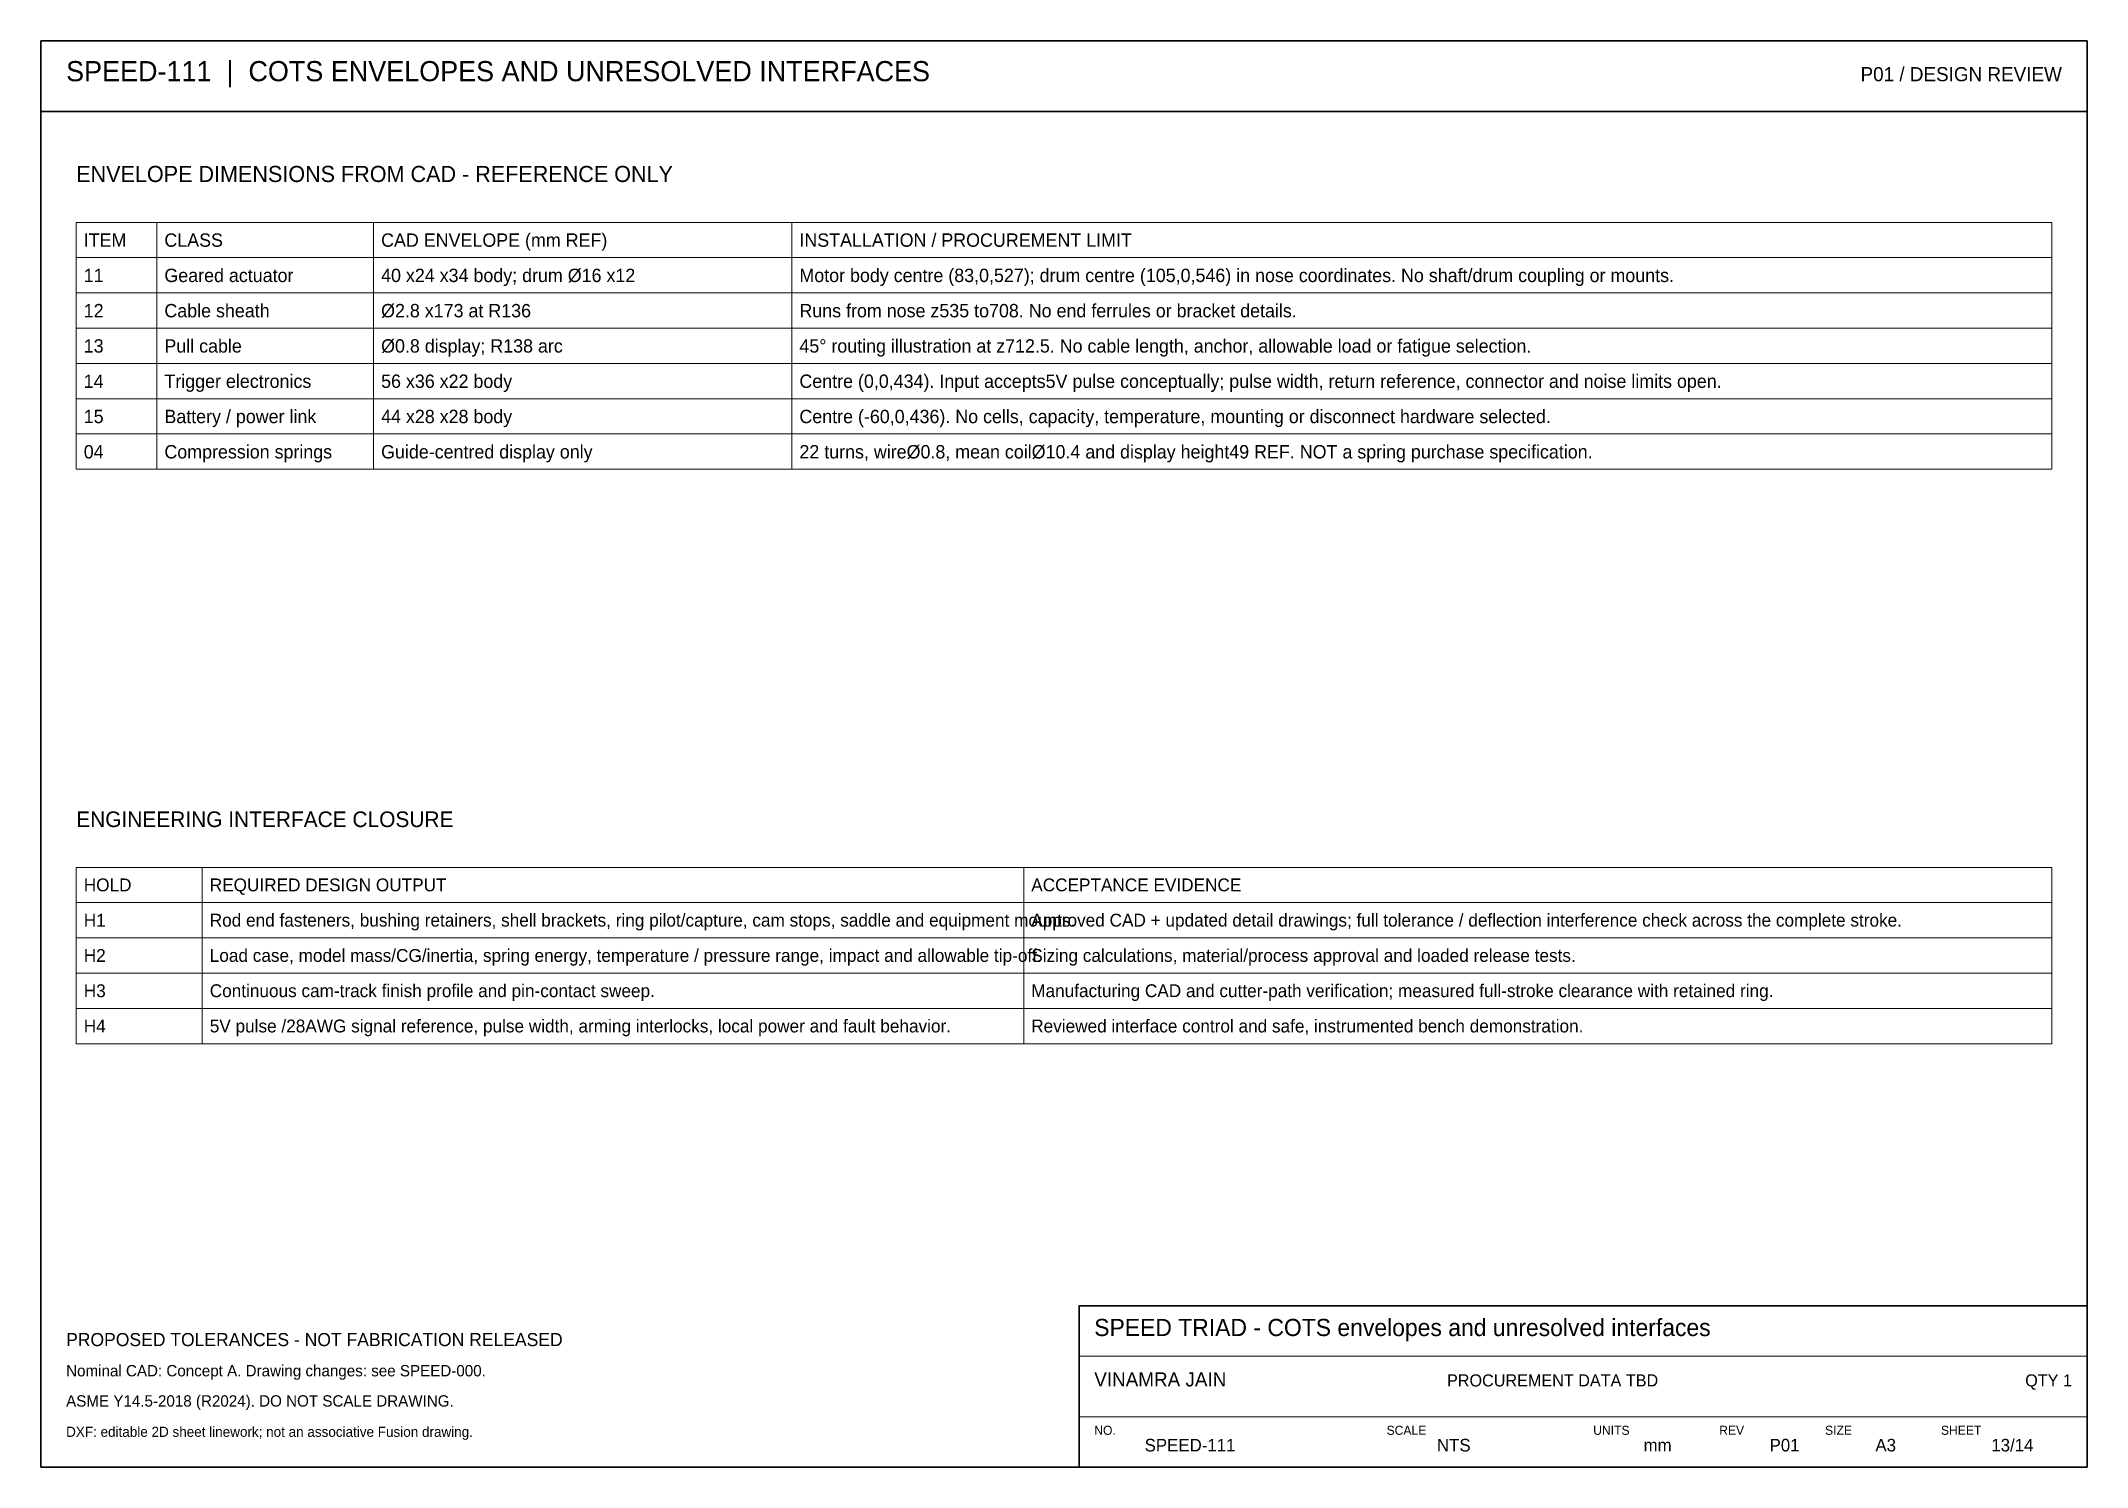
# Model space of a CAD drawing. Header units: millimetres. Extents: x 7 to 413, y 7 to 290.
import ezdxf
from ezdxf.enums import TextEntityAlignment as Align

# ---------------------------------------------------------------- set-up
doc = ezdxf.new("R2010")
doc.units = ezdxf.units.MM
for name, color, linetype, lineweight in [('BORDER', 7, 'Continuous', 30), ('DIM', 7, 'Continuous', 15), ('NOTES', 7, 'Continuous', 18)]:
    doc.layers.add(name, color=color, linetype=linetype, lineweight=lineweight)

msp = doc.modelspace()

# ---------------------------------------------------------------- linework, layer by layer
at = {"layer": 'BORDER'}
msp.add_line((7, 276), (413, 276), dxfattribs=at)
for points in [[(7, 7), (413, 7), (413, 290), (7, 290)], [(213, 7), (413, 7), (413, 39), (213, 39)]]:
    msp.add_lwpolyline(points, close=True, dxfattribs=at)
at = {"layer": 'DIM'}
for p, q in [((30, 247), (30, 254)), ((73, 247), (73, 254)), ((156, 247), (156, 254)), ((30, 240), (30, 247)), ((73, 240), (73, 247)), ((156, 240), (156, 247)), ((30, 233), (30, 240)), ((73, 233), (73, 240)), ((156, 233), (156, 240)), ((30, 226), (30, 233)), ((73, 226), (73, 233)), ((156, 226), (156, 233)), ((30, 219), (30, 226)), ((73, 219), (73, 226)), ((156, 219), (156, 226)), ((30, 212), (30, 219)), ((73, 212), (73, 219)), ((156, 212), (156, 219)), ((30, 205), (30, 212)), ((73, 205), (73, 212)), ((156, 205), (156, 212)), ((39, 119), (39, 126)), ((202, 119), (202, 126)), ((39, 112), (39, 119)), ((202, 112), (202, 119)), ((39, 105), (39, 112)), ((202, 105), (202, 112)), ((39, 98), (39, 105)), ((202, 98), (202, 105)), ((39, 91), (39, 98)), ((202, 91), (202, 98)), ((213, 29), (413, 29)), ((213, 17), (413, 17))]:
    msp.add_line(p, q, dxfattribs=at)
for points in [[(14, 247), (406, 247), (406, 254), (14, 254)], [(14, 240), (406, 240), (406, 247), (14, 247)], [(14, 233), (406, 233), (406, 240), (14, 240)], [(14, 226), (406, 226), (406, 233), (14, 233)], [(14, 219), (406, 219), (406, 226), (14, 226)], [(14, 212), (406, 212), (406, 219), (14, 219)], [(14, 205), (406, 205), (406, 212), (14, 212)], [(14, 119), (406, 119), (406, 126), (14, 126)], [(14, 112), (406, 112), (406, 119), (14, 119)], [(14, 105), (406, 105), (406, 112), (14, 112)], [(14, 98), (406, 98), (406, 105), (14, 105)], [(14, 91), (406, 91), (406, 98), (14, 98)]]:
    msp.add_lwpolyline(points, close=True, dxfattribs=at)

# ---------------------------------------------------------------- texts
at = {"layer": 'NOTES'}
for s, height, p in [('SPEED-111  |  COTS ENVELOPES AND UNRESOLVED INTERFACES', 4, (12, 282)), ('ENVELOPE DIMENSIONS FROM CAD - REFERENCE ONLY', 3.2, (14, 262)), ('ITEM', 2.65, (15.5, 249.15)), ('CLASS', 2.65, (31.5, 249.15)), ('CAD ENVELOPE (mm REF)', 2.65, (74.5, 249.15)), ('INSTALLATION / PROCUREMENT LIMIT', 2.65, (157.5, 249.15)), ('11', 2.65, (15.5, 242.15)), ('Geared actuator', 2.65, (31.5, 242.15)), ('40 x24 x34 body; drum Ø16 x12', 2.65, (74.5, 242.15)), ('Motor body centre (83,0,527); drum centre (105,0,546) in nose coordinates. No shaft/drum coupling or mounts.', 2.65, (157.5, 242.15)), ('12', 2.65, (15.5, 235.15)), ('Cable sheath', 2.65, (31.5, 235.15)), ('Ø2.8 x173 at R136', 2.65, (74.5, 235.15)), ('Runs from nose z535 to708. No end ferrules or bracket details.', 2.65, (157.5, 235.15)), ('13', 2.65, (15.5, 228.15)), ('Pull cable', 2.65, (31.5, 228.15)), ('Ø0.8 display; R138 arc', 2.65, (74.5, 228.15)), ('45° routing illustration at z712.5. No cable length, anchor, allowable load or fatigue selection.', 2.65, (157.5, 228.15)), ('14', 2.65, (15.5, 221.15)), ('Trigger electronics', 2.65, (31.5, 221.15)), ('56 x36 x22 body', 2.65, (74.5, 221.15)), ('Centre (0,0,434). Input accepts5V pulse conceptually; pulse width, return reference, connector and noise limits open.', 2.65, (157.5, 221.15)), ('15', 2.65, (15.5, 214.15)), ('Battery / power link', 2.65, (31.5, 214.15)), ('44 x28 x28 body', 2.65, (74.5, 214.15)), ('Centre (-60,0,436). No cells, capacity, temperature, mounting or disconnect hardware selected.', 2.65, (157.5, 214.15)), ('04', 2.65, (15.5, 207.15)), ('Compression springs', 2.65, (31.5, 207.15)), ('Guide-centred display only', 2.65, (74.5, 207.15)), ('22 turns, wireØ0.8, mean coilØ10.4 and display height49 REF. NOT a spring purchase specification.', 2.65, (157.5, 207.15)), ('ENGINEERING INTERFACE CLOSURE', 3.1, (14, 134)), ('HOLD', 2.55, (15.5, 121.25)), ('REQUIRED DESIGN OUTPUT', 2.55, (40.5, 121.25)), ('ACCEPTANCE EVIDENCE', 2.55, (203.5, 121.25)), ('H1', 2.55, (15.5, 114.25)), ('Rod end fasteners, bushing retainers, shell brackets, ring pilot/capture, cam stops, saddle and equipment mounts.', 2.55, (40.5, 114.25)), ('Approved CAD + updated detail drawings; full tolerance / deflection interference check across the complete stroke.', 2.55, (203.5, 114.25)), ('H2', 2.55, (15.5, 107.25)), ('Load case, model mass/CG/inertia, spring energy, temperature / pressure range, impact and allowable tip-off.', 2.55, (40.5, 107.25)), ('Sizing calculations, material/process approval and loaded release tests.', 2.55, (203.5, 107.25)), ('H3', 2.55, (15.5, 100.25)), ('Continuous cam-track finish profile and pin-contact sweep.', 2.55, (40.5, 100.25)), ('Manufacturing CAD and cutter-path verification; measured full-stroke clearance with retained ring.', 2.55, (203.5, 100.25)), ('H4', 2.55, (15.5, 93.25)), ('5V pulse /28AWG signal reference, pulse width, arming interlocks, local power and fault behavior.', 2.55, (40.5, 93.25)), ('Reviewed interface control and safe, instrumented bench demonstration.', 2.55, (203.5, 93.25)), ('SPEED TRIAD - COTS envelopes and unresolved interfaces', 3.4, (216, 33)), ('PROPOSED TOLERANCES - NOT FABRICATION RELEASED', 2.6, (12, 31)), ('Nominal CAD: Concept A. Drawing changes: see SPEED-000.', 2.25, (12, 25)), ('VINAMRA JAIN', 2.8, (216, 23)), ('PROCUREMENT DATA TBD', 2.4, (286, 23)), ('ASME Y14.5-2018 (R2024). DO NOT SCALE DRAWING.', 2.25, (12, 19)), ('DXF: editable 2D sheet linework; not an associative Fusion drawing.', 2, (12, 13)), ('NO.', 1.8, (216, 13.4)), ('SPEED-111', 2.5, (226, 10.1)), ('SCALE', 1.8, (274, 13.4)), ('NTS', 2.5, (284, 10.1)), ('UNITS', 1.8, (315, 13.4)), ('REV', 1.8, (340, 13.4)), ('P01', 2.5, (350, 10.1)), ('SIZE', 1.8, (361, 13.4)), ('A3', 2.5, (371, 10.1)), ('SHEET', 1.8, (384, 13.4)), ('13/14', 2.5, (394, 10.1)), ('mm', 2.5, (325, 10.1))]:
    msp.add_text(s, height=height, dxfattribs=at).set_placement(p)
for s, height, p in [('P01 / DESIGN REVIEW', 2.8, (408, 282)), ('QTY 1', 2.4, (410, 23))]:
    msp.add_text(s, height=height, dxfattribs=at).set_placement(p, align=Align.RIGHT)

doc.saveas('drawing.dxf')
